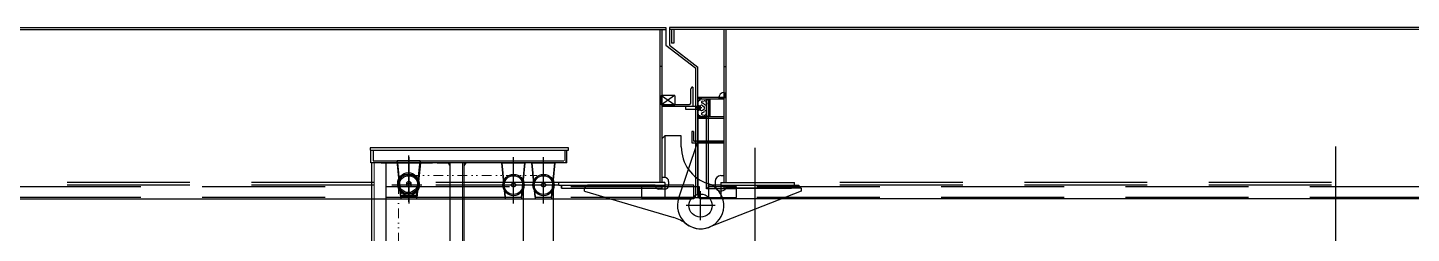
# Model space of a CAD drawing. Header units: millimetres. Extents: x -1838618 to -1600818, y -1770412 to -1553248.
# Drawn here: x -1767361 to -1760213, y -1646338 to -1645274 of the extents above; entities that cross this region are included whole.
import ezdxf

# ---------------------------------------------------------------- set-up
doc = ezdxf.new("R2010")
doc.units = ezdxf.units.MM
doc.header["$LTSCALE"] = 100
for name, pattern in [('$3$CENTER2', [28.575, 19.05, -3.175, 3.175, -3.175]), ('DASHED', [0.75, 0.5, -0.25]), ('DIVIDE', [1.25, 0.5, -0.25, 0, -0.25, 0, -0.25]), ('HIDDEN', [9.525, 6.35, -3.175]), ('P2-1 SIDE$0$DASHED2', [9.525, 6.35, -3.175]), ('P2-1 SIDE$0$PHANTOM', [63.5, 31.75, -6.35, 6.35, -6.35, 6.35, -6.35]), ('P2-2 SIDE$0$DASHED2', [9.525, 6.35, -3.175]), ('P2-2 SIDE$0$PHANTOM', [63.5, 31.75, -6.35, 6.35, -6.35, 6.35, -6.35])]:
    doc.linetypes.add(name, pattern=pattern)
for name, color, linetype in [('$3$K1-CEN', 1, '$3$CENTER2'), ('2', 5, 'DASHED'), ('P2-1 SIDE$0$HATCH', 42, 'Continuous'), ('P2-1 SIDE$0$K1-COMP_L', 140, 'P2-1 SIDE$0$PHANTOM'), ('P2-1 SIDE$0$K1-DASH', 2, 'P2-1 SIDE$0$DASHED2'), ('P2-1 SIDE$0$K1-DIM', 1, 'Continuous'), ('P2-2 SIDE$0$HATCH', 42, 'Continuous'), ('P2-2 SIDE$0$K1-COMP_L', 140, 'P2-2 SIDE$0$PHANTOM'), ('P2-2 SIDE$0$K1-DASH', 2, 'P2-2 SIDE$0$DASHED2'), ('P2-2 SIDE$0$K1-DIM', 1, 'Continuous')]:
    doc.layers.add(name, color=color, linetype=linetype)
doc.layers.add('8', color=6, linetype='HIDDEN', lineweight=15)
doc.layers.add('9', color=3, linetype='DIVIDE', lineweight=15)

# ---------------------------------------------------------------- blocks, each defined once
blk = doc.blocks.new('A$C03EE5260')
at = {"color": 9}
for p, q in [((-5934, 2250, 590), (-6287.6, 2250, 590)), ((-6287.6, 2250, 590), (-6287.6, 2238.4, 590)), ((-6287.6, 2238.4, 590), (-5933.3, 2238.4, 590)), ((-6283.1, 2172.4, 590), (-6283.1, 2238.4, 590)), ((-6271.2, 2236.7, 590), (-6271.2, 2182.7, 590)), ((-5262.8, 2250, 590), (-6093.6, 2250, 590)), ((-6092.9, 2238.4, 590), (-5262.8, 2238.4, 590)), ((-5280.1, 2182.7, 590), (-5280.1, 2234, 590)), ((-5270.4, 2172.4, 590), (-5270.4, 2237, 590)), ((-5262.8, 2238.4, 590), (-5262.8, 2250, 590)), ((-5929, 2172.4, 590), (-6283.1, 2172.4, 590)), ((-6205, 2172.4, 590), (-6280, 2172.4, 590)), ((-6280, 2172.4, 590), (-6280, 130.8, 590)), ((-6271.2, 2182.7, 590), (-5286.4, 2182.7, 590)), ((-6229.7, 2172.4, 590), (-5965.6, 2172.4, 590)), ((-6205, 130.8, 590), (-6205, 2172.4, 590)), ((-6027.9, 2182.1, 590), (-6147.9, 2182.1, 590)), ((-6147.9, 2182.1, 590), (-6130.1, 2003.6, 590)), ((-6130.1, 2003.6, 590), (-6147.9, 2182.1, 590)), ((-6147.9, 2182.1, 590), (-6027.9, 2182.1, 590)), ((-6146.6, 2172.5, 590), (-6026.6, 2172.5, 590)), ((-6026.6, 2172.5, 590), (-6146.6, 2172.5, 590)), ((-6146.6, 2172.5, 590), (-6128.7, 1994, 590)), ((-6128.7, 1994, 590), (-6146.6, 2172.5, 590)), ((-5270.4, 2172.4, 590), (-6088.6, 2172.4, 590)), ((-6086.9, 1971.4, 590), (-6086.9, 2210.6, 590)), ((-6027.9, 2182.1, 590), (-6047.7, 2003, 590)), ((-6047.7, 2003, 590), (-6027.9, 2182.1, 590)), ((-6026.6, 2172.5, 590), (-6046.4, 1993.3, 590)), ((-6046.4, 1993.3, 590), (-6026.6, 2172.5, 590)), ((-5940.3, 2172.4, 590), (-5876, 2172.4, 590)), ((-5801, 2171.7, 590), (-5876, 2171.7, 590)), ((-5876, 2171.7, 590), (-5875, 130.8, 590)), ((-5800, 130.8, 590), (-5801, 2171.7, 590)), ((-5487.2, 2172.5, 590), (-5607.2, 2172.5, 590)), ((-5607.2, 2172.5, 590), (-5588.8, 1994, 590)), ((-5588.8, 1994, 590), (-5607.2, 2172.5, 590)), ((-5607.2, 2172.5, 590), (-5487.2, 2172.5, 590)), ((-5487.2, 2172.5, 590), (-5504.7, 1993.3, 590)), ((-5504.7, 1993.3, 590), (-5487.2, 2172.5, 590)), ((-5332.2, 2172.5, 590), (-5452.2, 2172.5, 590)), ((-5452.2, 2172.5, 590), (-5433.8, 1994, 590)), ((-5433.8, 1994, 590), (-5452.2, 2172.5, 590)), ((-5452.2, 2172.5, 590), (-5332.2, 2172.5, 590)), ((-5332.2, 2172.5, 590), (-5349.7, 1993.3, 590)), ((-5349.7, 1993.3, 590), (-5332.2, 2172.5, 590)), ((-6020.9, 2057.3, 590), (-6175.5, 2057.3, 590)), ((-6130.1, 2003.6, 590), (-6049.2, 2003.6, 590)), ((-6130.1, 2003.6, 590), (-6130.1, 2003.6, 590)), ((-6129.8, 2003.6, 590), (-6129.8, 1994.8, 590)), ((-6049.2, 2003.6, 590), (-6048.5, 1995.4, 590)), ((-6047.7, 2003, 590), (-6047.7, 2003, 590)), ((-5481.5, 2057.3, 590), (-5636.2, 2057.3, 590)), ((-5497, 2057.3, 590), (-5497, 373.1, 590)), ((-5326.5, 2057.3, 590), (-5481.1, 2057.3, 590)), ((-5342, 2057.3, 590), (-5342, 373.1, 590)), ((-6131.6, 1995.9, 590), (-6047.7, 1995.9, 590)), ((-6130.2, 1986.3, 590), (-6046.4, 1986.3, 590)), ((-6128.7, 1994, 590), (-6047.9, 1994, 590)), ((-6128.7, 1994, 590), (-6128.7, 1994, 590)), ((-6128.4, 1994, 590), (-6128.4, 1985.1, 590)), ((-6047.9, 1994, 590), (-6047.1, 1985.8, 590)), ((-6046.4, 1993.3, 590), (-6046.4, 1993.3, 590)), ((-5589.8, 1994, 590), (-5589.8, 1985.1, 590)), ((-5589.7, 1986.3, 590), (-5503, 1986.3, 590)), ((-5588.8, 1994, 590), (-5588.8, 1994, 590)), ((-5588.8, 1994, 590), (-5505.5, 1994, 590)), ((-5505.5, 1994, 590), (-5505.5, 1985.8, 590)), ((-5504.7, 1993.3, 590), (-5504.7, 1993.3, 590)), ((-5434.7, 1994, 590), (-5434.7, 1985.1, 590)), ((-5434.7, 1986.3, 590), (-5347.9, 1986.3, 590)), ((-5433.8, 1994, 590), (-5433.8, 1994, 590)), ((-5433.8, 1994, 590), (-5350.5, 1994, 590)), ((-5350.5, 1994, 590), (-5350.5, 1985.8, 590)), ((-5349.7, 1993.3, 590), (-5349.7, 1993.3, 590))]:
    blk.add_line(p, q, dxfattribs=at)
for centre, radius in [((-6089.9, 2066.9, 590), 55), ((-6088.5, 2057.3, 590), 55), ((-6089.9, 2066.9, 590), 48.4), ((-6088.5, 2057.3, 590), 48.4), ((-6087.3, 2066.7, 590), 10.5), ((-5546.4, 2057.3, 590), 55), ((-5546.4, 2057.3, 590), 48.4), ((-5391.3, 2057.3, 590), 55), ((-5391.3, 2057.3, 590), 48.4), ((-6085.9, 2057.1, 590), 10.5), ((-5546.6, 2057.1, 590), 10.5), ((-5391.5, 2057.1, 590), 10.5)]:
    blk.add_circle(centre, radius, dxfattribs=at)
for points in [[(-5887.8, 2171.7, 590), (-5876.7, 2153.7, 590), (-5875.4, 2171.7, 590)], [(-5799.9, 2153.7, 590), (-5787.4, 2171.7, 590), (-5799.9, 2170.3, 590)], [(-5279.7, 2186.7, 590), (-5284.8, 2182.7, 590), (-5279.9, 2182.7, 590)], [(-5282.4, 2182.8, 590), (-5270.1, 2171, 590), (-5269.7, 2175.8, 590)], [(-5282.1, 2182.7, 590), (-5269.3, 2181.7, 590), (-5268.1, 2174.8, 590)]]:
    blk.add_solid(points, dxfattribs=at)
at = {"layer": '2', "color": 9, "ltscale": 50}
for p, q in [((-4299.5, 2250, 590), (-4299.5, -29.6, 590)), ((-1299.5, 2257.1, 590), (-1299.5, -29.6, 590)), ((-6085.5, 1961.8, 590), (-6085.5, 2200.9, 590)), ((-5546.2, 1961.8, 590), (-5546.2, 2200.9, 590)), ((-5391.1, 1961.8, 590), (-5391.1, 2200.9, 590))]:
    blk.add_line(p, q, dxfattribs=at)
at = {"layer": '8', "color": 9, "ltscale": 50}
for p, q in [((-6266.8, 2172.4, 590), (-6266.8, 130.8, 590)), ((-5809.5, 2173.6, 590), (-5809.5, 130.8, 590))]:
    blk.add_line(p, q, dxfattribs=at)
at = {"layer": '9', "color": 9}
for p, q in [((-6085.7, 2106.5, 590), (-5425.2, 2106.5, 590)), ((-6141, 1510.6, 590), (-6141, 2046.8, 590))]:
    blk.add_line(p, q, dxfattribs=at)
blk = doc.blocks.new('A$C76446EFD')
at = {"layer": '$3$K1-CEN', "color": 136}
for p, q in [((-6980, 1976), (-6980, 2126)), ((-6980, 1976), (-6980, 2126)), ((-6905, 2051), (-7055, 2051)), ((-6905, 2051), (-7055, 2051))]:
    blk.add_line(p, q, dxfattribs=at)
at = {"color": 136}
for p, q in [((-11400, 2971), (-7160, 2971)), ((-11370, 2961), (-7160, 2961)), ((-7160, 2971), (-7160, 2961)), ((-7160, 2961), (-7160, 2881)), ((-1292, 2971), (-7140, 2971)), ((-7140, 2971), (-7140, 2961)), ((-1292, 2961), (-7140, 2961)), ((-7140, 2961), (-7140, 2881)), ((-7160, 2881), (-7005, 2761)), ((-7140, 2881), (-6995, 2766)), ((-7190, 2771), (-7190, 2171)), ((-7180, 2771), (-7190, 2771)), ((-7180, 2771), (-7180, 2171)), ((-7005, 2106), (-7005, 2761)), ((-6995, 2106), (-6995, 2766)), ((-6860, 2771), (-6860, 2171)), ((-6860, 2771), (-6850, 2771)), ((-6850, 2771), (-6850, 2171)), ((-7183, 2618), (-7183, 2574)), ((-7116, 2621), (-7180, 2621)), ((-7113, 2618), (-7113, 2574)), ((-6887, 2606), (-6857, 2606)), ((-6857, 2636), (-6857, 2606)), ((-7116, 2571), (-7180, 2571)), ((-7165, 2411), (-7180, 2396)), ((-7180, 2396), (-7180, 2196)), ((-7080, 2411), (-7165, 2411)), ((-7165, 2411), (-7165, 2196)), ((-6998, 2376), (-7093.8, 2089)), ((-7080, 2355), (-7080, 2411)), ((-6998.7, 2384), (-6860, 2384)), ((-6860, 2376), (-6998, 2376)), ((-6860, 2376), (-6860, 2206)), ((-7165, 2171), (-7713, 2171)), ((-7713, 2156), (-7713, 2171)), ((-7713, 2156), (-7165, 2156)), ((-7698, 2141), (-7698, 2156)), ((-7698, 2156), (-7698, 2141)), ((-7580, 2141), (-7565, 2156)), ((-7215, 2156), (-7565, 2156)), ((-7165, 2196), (-7180, 2196)), ((-7180, 2156), (-7180, 2141)), ((-7165, 2171), (-7165, 2156)), ((-7165, 2156), (-7165, 2086)), ((-7145, 2176), (-7145, 2156)), ((-6875, 2156), (-6940, 2156)), ((-6940, 2156), (-6940, 2093)), ((-6905, 2176), (-6905, 2156)), ((-6875, 2206), (-6860, 2206)), ((-6875, 2171), (-6875, 2156)), ((-6875, 2171), (-6495, 2171)), ((-6875, 2168), (-6875, 2156)), ((-6875, 2156), (-6495, 2156)), ((-6875, 2156), (-6875, 2086)), ((-6860, 2156), (-6860, 2141)), ((-6845, 2156), (-6475, 2156)), ((-6510, 2156), (-6510, 2141)), ((-6495, 2156), (-6495, 2171)), ((-6460, 2141), (-6475, 2156)), ((-11390, 2086), (-7025, 2086)), ((-7698, 2141), (-7180, 2141)), ((-7580, 2126), (-7580, 2141)), ((-7580, 2141), (-7208.2, 2141)), ((-7580, 2126), (-7118.5, 1989.3)), ((-7165, 2136), (-7195, 2136)), ((-1250, 2086), (-6975, 2086)), ((-6460, 2126), (-6936.2, 1939.3)), ((-6860, 2141), (-6510, 2141)), ((-6460, 2141), (-6849, 2141)), ((-6460, 2141), (-6460, 2126))]:
    blk.add_line(p, q, dxfattribs=at)
blk.add_circle((-6980, 2051), 60, dxfattribs=at)
blk.add_circle((-6980, 2051), 60, dxfattribs=at)
for centre, radius, start, end in [((-7180, 2618), 3, 90, 180), ((-7180, 2574), 3, 180, 270), ((-7116, 2618), 3, 0, 90), ((-7116, 2574), 3, 270, 0), ((-6857, 2606), 30, 90, 180), ((-6880, 2355), 200, 180, 251.79004), ((-7195, 2156), 20, 180, 270), ((-7165, 2176), 20, 0, 90), ((-7165, 2156), 20, 270, 0), ((-6980, 2051), 120, 232.38499, 71.79004), ((-6875, 2176), 30, 90, 180), ((-6875, 2156), 30, 180, 0), ((-6980, 2051), 120, 161.53671, 291.41045), ((-7025, 2106), 20, 270, 0), ((-6975, 2106), 20, 180, 270), ((-7175.3, 1797.5), 200, 52.38499, 73.49795)]:
    blk.add_arc(centre, radius, start, end, dxfattribs=at)
at = {"layer": 'P2-1 SIDE$0$HATCH', "color": 136}
blk.add_solid([(-7698, 2148.9), (-7698, 2156), (-7705.1, 2156)], dxfattribs=at)
at = {"layer": 'P2-1 SIDE$0$K1-COMP_L', "color": 136}
for p, q in [((-6988, 2564), (-7056, 2564)), ((-7056, 2548), (-7056, 2564)), ((-6988, 2548), (-7056, 2548)), ((-6996, 2548), (-6996, 2564))]:
    blk.add_line(p, q, dxfattribs=at)
for start, end in [(90, 270), (270, 90)]:
    blk.add_arc((-6988, 2556), 8, start, end, dxfattribs=at)
at = {"layer": 'P2-1 SIDE$0$K1-DASH', "color": 136}
for p, q in [((-7190, 2961), (-7190, 2171)), ((-7180, 2961), (-7180, 2171)), ((-7030, 2584), (-7030, 2654)), ((-7020, 2664), (-7020, 2564)), ((-7170, 2574), (-7040, 2574)), ((-7020, 2564), (-7180, 2564)), ((-7020, 2564), (-7174, 2564)), ((-7713, 2171), (-11370, 2171)), ((-7713, 2156), (-11370, 2156)), ((-7015, 2148), (-11270, 2148)), ((-7015, 2156), (-7165, 2156)), ((-7015, 2093), (-7015, 2156)), ((-7015, 2093), (-11270, 2093))]:
    blk.add_line(p, q, dxfattribs=at)
for centre, start, end in [((-7020, 2654), 90, 180), ((-7170, 2564), 90, 180), ((-7040, 2584), 270, 0)]:
    blk.add_arc(centre, 10, start, end, dxfattribs=at)
at = {"layer": 'P2-1 SIDE$0$K1-DIM', "color": 136}
for p, q in [((-7114.2, 2620.4), (-7182.1, 2571.8)), ((-7181.9, 2620.3), (-7113.8, 2571.9)), ((-6973, 2556), (-7003, 2556)), ((-6988, 2541), (-6988, 2571)), ((-6985.5, 2148), (-7285.5, 2148)), ((-7285.5, 2148), (-7285.5, 2093)), ((-6985.5, 2093), (-6985.5, 2148)), ((-7285.5, 2093), (-6985.5, 2093)), ((-6980, 2001), (-6980, 2101)), ((-6930, 2051), (-7030, 2051))]:
    blk.add_line(p, q, dxfattribs=at)
blk.add_circle((-6980, 2051), 60, dxfattribs=at)
at = {"layer": 'P2-2 SIDE$0$HATCH', "color": 136}
for points in [[(-6860, 2148.9), (-6860, 2156), (-6867.1, 2156)], [(-6510, 2148.9), (-6510, 2156), (-6502.9, 2156)]]:
    blk.add_solid(points, dxfattribs=at)
at = {"layer": 'P2-2 SIDE$0$K1-COMP_L', "color": 136}
for p, q in [((-6860, 2610), (-6995, 2610)), ((-6995, 2610), (-6995, 2602)), ((-6860, 2602), (-6995, 2602)), ((-6940, 2602), (-6940, 2510)), ((-6932, 2602), (-6932, 2510)), ((-6860, 2510), (-6995, 2510)), ((-6995, 2510), (-6995, 2502)), ((-6860, 2502), (-6995, 2502)), ((-7025, 2434), (-7025, 2376)), ((-7017, 2434), (-7025, 2434)), ((-7017, 2434), (-7017, 2389)), ((-7017, 2434), (-7017, 2389)), ((-7025, 2376), (-6860, 2376)), ((-6860, 2384), (-7012, 2384))]:
    blk.add_line(p, q, dxfattribs=at)
blk.add_arc((-7012, 2389), 5, 180, 270, dxfattribs=at)
at = {"layer": 'P2-2 SIDE$0$K1-DASH', "color": 136}
for p, q in [((-7130, 2961), (-7130, 2891)), ((-7118, 2961), (-7118, 2891)), ((-6860, 2961), (-6860, 2171)), ((-6850, 2961), (-6850, 2171)), ((-7118, 2891), (-7130, 2891)), ((-1292, 2148), (-6940, 2148)), ((-3720, 2171), (-6495, 2171)), ((-3720, 2156), (-6495, 2156)), ((-1292, 2093), (-6940, 2093))]:
    blk.add_line(p, q, dxfattribs=at)
at = {"layer": 'P2-2 SIDE$0$K1-DIM', "color": 136}
for p, q in [((-6990.5, 2593.5), (-6984.2, 2595.6)), ((-6974, 2603), (-6990, 2606.2)), ((-6990, 2605.2), (-6990, 2606.2)), ((-6987.3, 2601.4), (-6984.2, 2600.4)), ((-6974, 2603), (-6950, 2603)), ((-6971.9, 2590.9), (-6961.9, 2592.8)), ((-6950, 2138), (-6950, 2603)), ((-6950, 2603), (-6940, 2593)), ((-6950, 2583), (-6950, 2576)), ((-6940, 2148), (-6940, 2593)), ((-6940, 2593), (-6940, 2519)), ((-6995, 2556), (-6995, 2093)), ((-6990.5, 2518.5), (-6984.2, 2516.4)), ((-6974, 2509), (-6990, 2505.8)), ((-6990, 2506.8), (-6990, 2505.8)), ((-6987.3, 2510.6), (-6984.2, 2511.6)), ((-6950, 2509), (-6974, 2509)), ((-6971.9, 2521.1), (-6961.9, 2519.2)), ((-6970.4, 2568.3), (-6960.7, 2559.8)), ((-6970.4, 2543.7), (-6960.7, 2552.2)), ((-6950, 2529), (-6950, 2536)), ((-6940, 2519), (-6950, 2509)), ((-6950, 2138), (-6940, 2148)), ((-6795, 2148), (-6940, 2148)), ((-6795, 2093), (-6795, 2148)), ((-6995, 2093), (-6795, 2093)), ((-6980, 2001), (-6980, 2101)), ((-6795, 2138), (-6950, 2138)), ((-6930, 2051), (-7030, 2051))]:
    blk.add_line(p, q, dxfattribs=at)
for centre, radius, start, end in [((-6745, 2556), 250, 171.93517, 180), ((-6989.6, 2590.7), 3, 108.6877, 171.93517), ((-6986, 2605.2), 4, 180, 251.3123), ((-6985, 2598), 2.5, 288.6877, 71.3123), ((-6971, 2586), 5, 100.75495, 260.16482), ((-6975.3, 2561.4), 20, 35.82441, 80.16482), ((-6960, 2583), 10, 0, 100.75495), ((-6955, 2576), 5, 215.82441, 0), ((-6745, 2556), 250, 180, 188.06483), ((-6989.6, 2521.3), 3, 188.06483, 251.3123), ((-6986, 2506.8), 4, 108.6877, 180), ((-6985, 2514), 2.5, 288.6877, 71.3123), ((-6917.4, 2556), 65, 173.06809, 186.93191), ((-6975, 2563), 7, 48.7052, 173.06809), ((-6975, 2549), 7, 186.93191, 311.2948), ((-6971, 2526), 5, 99.83518, 259.24505), ((-6975.3, 2550.6), 20, 279.83518, 324.17559), ((-6960, 2529), 10, 259.24505, 0), ((-6964, 2556), 5, 311.2948, 48.7052), ((-6955, 2536), 5, 0, 144.17559)]:
    blk.add_arc(centre, radius, start, end, dxfattribs=at)

msp = doc.modelspace()

# ---------------------------------------------------------------- block references
for name, p in [('A$C76446EFD', (-1756904.3, -1648245.3)), ('A$C03EE5260', (-1759304.3, -1648145.3))]:
    msp.add_blockref(name, p)

doc.saveas('drawing.dxf')
